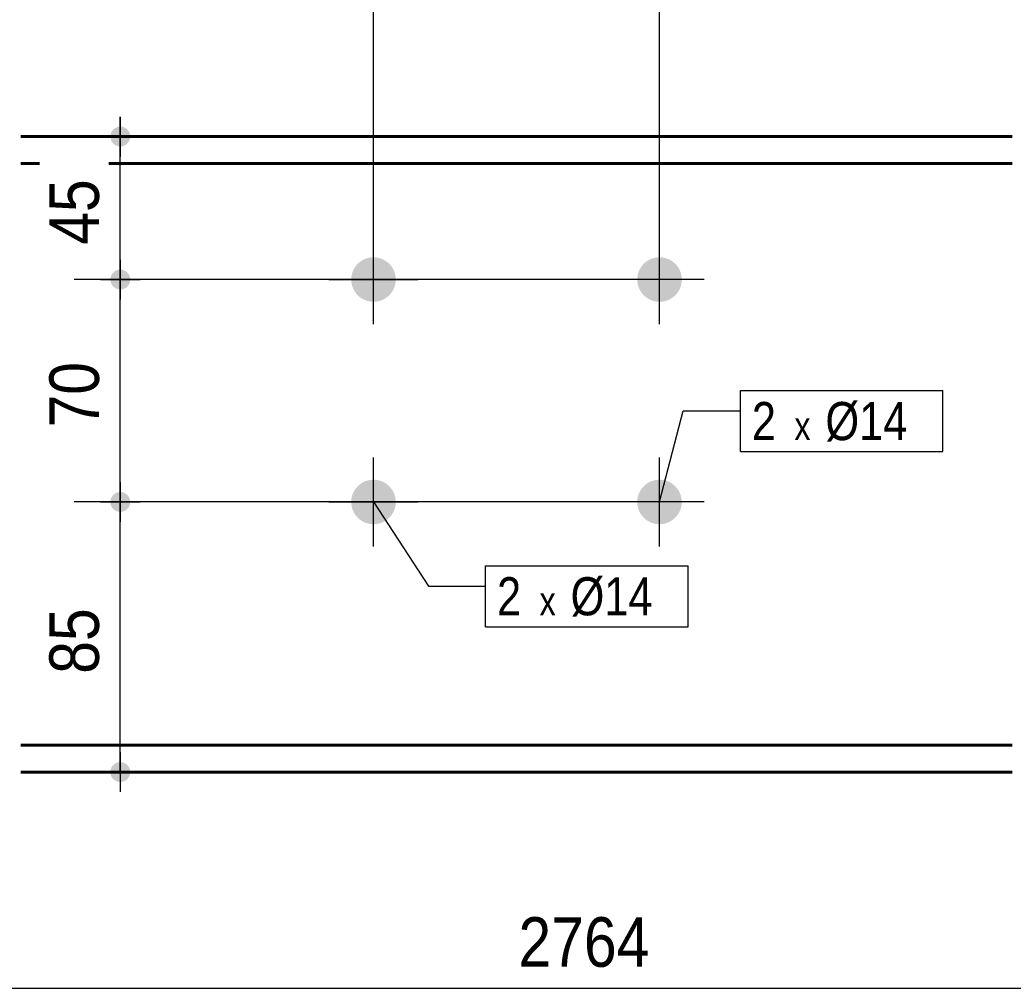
# Model space of a CAD drawing. Header units: millimetres. Extents: x 2 to 287, y 5 to 195.
# Drawn here: x 176.9 to 229, y 97 to 147.8 of the extents above; entities that cross this region are included whole.
import ezdxf

# ---------------------------------------------------------------- set-up
doc = ezdxf.new("R2010")
doc.units = ezdxf.units.MM
for name, color, linetype, lineweight in [('Boulon', 7, 'Continuous', 0), ('Cotation', 7, 'Continuous', 0), ('Désignation boulon', 3, 'Continuous', 0), ('Piece', 2, 'Continuous', 0)]:
    doc.layers.add(name, color=color, linetype=linetype, lineweight=lineweight)
doc.styles.add('ARIAL', font='ARIAL.TTF')
doc.styles.add('COMIC_SANS_MS', font='COMIC.TTF')

# ---------------------------------------------------------------- blocks, each defined once
blk = doc.blocks.new('*A3')
at = {"layer": 'Boulon'}
for points in [[(211.593, 134.116), (211.592, 134.087), (211.59, 134.059), (211.588, 134.03), (211.584, 134.002), (211.581, 133.973), (211.576, 133.945), (211.571, 133.917), (211.565, 133.889), (211.558, 133.861), (211.551, 133.833), (211.543, 133.806), (211.534, 133.779), (211.525, 133.752), (211.515, 133.725), (211.504, 133.698), (211.493, 133.672), (211.481, 133.646), (211.469, 133.62), (211.455, 133.595), (211.442, 133.57), (211.427, 133.545), (211.412, 133.52), (211.397, 133.496), (211.38, 133.473), (211.364, 133.45), (211.346, 133.427), (211.328, 133.404), (211.31, 133.383), (211.291, 133.361), (211.272, 133.34), (211.252, 133.32), (211.231, 133.3), (211.21, 133.28), (211.189, 133.261), (211.167, 133.243), (211.144, 133.225), (211.122, 133.208), (211.098, 133.191), (211.075, 133.175), (211.051, 133.159), (211.026, 133.144), (211.002, 133.129), (210.977, 133.116), (210.951, 133.103), (210.925, 133.09), (210.899, 133.078), (210.873, 133.067), (210.846, 133.056), (210.82, 133.046), (210.793, 133.037), (210.765, 133.028), (210.738, 133.02), (210.71, 133.013), (210.682, 133.006), (210.654, 133), (210.626, 132.995), (210.598, 132.991), (210.569, 132.987), (210.541, 132.984), (210.512, 132.981), (210.484, 132.979), (210.455, 132.978), (210.427, 132.978), (210.398, 132.978), (210.369, 132.979), (210.341, 132.981), (210.312, 132.984), (210.284, 132.987), (210.255, 132.991), (210.227, 132.995), (210.199, 133), (210.171, 133.006), (210.143, 133.013), (210.115, 133.02), (210.088, 133.028), (210.061, 133.037), (210.034, 133.046), (210.007, 133.056), (209.98, 133.067), (209.954, 133.078), (209.928, 133.09), (209.902, 133.103), (209.877, 133.116), (209.852, 133.129), (209.827, 133.144), (209.802, 133.159), (209.778, 133.175), (209.755, 133.191), (209.732, 133.208), (209.709, 133.225), (209.686, 133.243), (209.665, 133.261), (209.643, 133.28), (209.622, 133.3), (209.602, 133.32), (209.582, 133.34), (209.562, 133.361), (209.543, 133.383), (209.525, 133.404), (209.507, 133.427), (209.489, 133.45), (209.473, 133.473), (209.457, 133.496), (209.441, 133.52), (209.426, 133.545), (209.411, 133.57), (209.398, 133.595), (209.384, 133.62), (209.372, 133.646), (209.36, 133.672), (209.349, 133.698), (209.338, 133.725), (209.328, 133.752), (209.319, 133.779), (209.31, 133.806), (209.302, 133.833), (209.295, 133.861), (209.288, 133.889), (209.282, 133.917), (209.277, 133.945), (209.273, 133.973), (209.269, 134.002), (209.266, 134.03), (209.263, 134.059), (209.261, 134.087), (209.26, 134.116), (209.26, 134.145), (209.26, 134.173), (209.261, 134.202), (209.263, 134.23), (209.266, 134.259), (209.269, 134.287), (209.273, 134.316), (209.277, 134.344), (209.282, 134.372), (209.288, 134.4), (209.295, 134.428), (209.302, 134.456), (209.31, 134.483), (209.319, 134.511), (209.328, 134.538), (209.338, 134.564), (209.349, 134.591), (209.36, 134.617), (209.372, 134.643), (209.384, 134.669), (209.398, 134.695), (209.411, 134.72), (209.426, 134.744), (209.441, 134.769), (209.457, 134.793), (209.473, 134.816), (209.489, 134.84), (209.507, 134.862), (209.525, 134.885), (209.543, 134.907), (209.562, 134.928), (209.582, 134.949), (209.602, 134.97), (209.622, 134.99), (209.643, 135.009), (209.665, 135.028), (209.686, 135.046), (209.709, 135.064), (209.732, 135.082), (209.755, 135.098), (209.778, 135.115), (209.802, 135.13), (209.827, 135.145), (209.852, 135.16), (209.877, 135.174), (209.902, 135.187), (209.928, 135.199), (209.954, 135.211), (209.98, 135.222), (210.007, 135.233), (210.034, 135.243), (210.061, 135.252), (210.088, 135.261), (210.115, 135.269), (210.143, 135.276), (210.171, 135.283), (210.199, 135.289), (210.227, 135.294), (210.255, 135.299), (210.284, 135.302), (210.312, 135.306), (210.341, 135.308), (210.369, 135.31), (210.398, 135.311), (210.427, 135.311), (210.455, 135.311), (210.484, 135.31), (210.512, 135.308), (210.541, 135.306), (210.569, 135.302), (210.598, 135.299), (210.626, 135.294), (210.654, 135.289), (210.682, 135.283), (210.71, 135.276), (210.738, 135.269), (210.765, 135.261), (210.793, 135.252), (210.82, 135.243), (210.846, 135.233), (210.873, 135.222), (210.899, 135.211), (210.925, 135.199), (210.951, 135.187), (210.977, 135.174), (211.002, 135.16), (211.026, 135.145), (211.051, 135.13), (211.075, 135.115), (211.098, 135.098), (211.122, 135.082), (211.144, 135.064), (211.167, 135.046), (211.189, 135.028), (211.21, 135.009), (211.231, 134.99), (211.252, 134.97), (211.272, 134.949), (211.291, 134.928), (211.31, 134.907), (211.328, 134.885), (211.346, 134.862), (211.364, 134.84), (211.38, 134.816), (211.397, 134.793), (211.412, 134.769), (211.427, 134.744), (211.442, 134.72), (211.455, 134.695), (211.469, 134.669), (211.481, 134.643), (211.493, 134.617), (211.504, 134.591), (211.515, 134.564), (211.525, 134.538), (211.534, 134.511), (211.543, 134.483), (211.551, 134.456), (211.558, 134.428), (211.565, 134.4), (211.571, 134.372), (211.576, 134.344), (211.581, 134.316), (211.584, 134.287), (211.588, 134.259), (211.59, 134.23), (211.592, 134.202), (211.593, 134.173), (211.593, 134.145)], [(211.593, 122.449), (211.592, 122.421), (211.59, 122.392), (211.588, 122.364), (211.584, 122.335), (211.581, 122.307), (211.576, 122.278), (211.571, 122.25), (211.565, 122.222), (211.558, 122.194), (211.551, 122.167), (211.543, 122.139), (211.534, 122.112), (211.525, 122.085), (211.515, 122.058), (211.504, 122.031), (211.493, 122.005), (211.481, 121.979), (211.469, 121.953), (211.455, 121.928), (211.442, 121.903), (211.427, 121.878), (211.412, 121.854), (211.397, 121.83), (211.38, 121.806), (211.364, 121.783), (211.346, 121.76), (211.328, 121.738), (211.31, 121.716), (211.291, 121.694), (211.272, 121.673), (211.252, 121.653), (211.231, 121.633), (211.21, 121.613), (211.189, 121.595), (211.167, 121.576), (211.144, 121.558), (211.122, 121.541), (211.098, 121.524), (211.075, 121.508), (211.051, 121.492), (211.026, 121.477), (211.002, 121.463), (210.977, 121.449), (210.951, 121.436), (210.925, 121.423), (210.899, 121.411), (210.873, 121.4), (210.846, 121.389), (210.82, 121.379), (210.793, 121.37), (210.765, 121.362), (210.738, 121.354), (210.71, 121.346), (210.682, 121.34), (210.654, 121.334), (210.626, 121.328), (210.598, 121.324), (210.569, 121.32), (210.541, 121.317), (210.512, 121.314), (210.484, 121.313), (210.455, 121.312), (210.427, 121.311), (210.398, 121.312), (210.369, 121.313), (210.341, 121.314), (210.312, 121.317), (210.284, 121.32), (210.255, 121.324), (210.227, 121.328), (210.199, 121.334), (210.171, 121.34), (210.143, 121.346), (210.115, 121.354), (210.088, 121.362), (210.061, 121.37), (210.034, 121.379), (210.007, 121.389), (209.98, 121.4), (209.954, 121.411), (209.928, 121.423), (209.902, 121.436), (209.877, 121.449), (209.852, 121.463), (209.827, 121.477), (209.802, 121.492), (209.778, 121.508), (209.755, 121.524), (209.732, 121.541), (209.709, 121.558), (209.686, 121.576), (209.665, 121.595), (209.643, 121.613), (209.622, 121.633), (209.602, 121.653), (209.582, 121.673), (209.562, 121.694), (209.543, 121.716), (209.525, 121.738), (209.507, 121.76), (209.489, 121.783), (209.473, 121.806), (209.457, 121.83), (209.441, 121.854), (209.426, 121.878), (209.411, 121.903), (209.398, 121.928), (209.384, 121.953), (209.372, 121.979), (209.36, 122.005), (209.349, 122.031), (209.338, 122.058), (209.328, 122.085), (209.319, 122.112), (209.31, 122.139), (209.302, 122.167), (209.295, 122.194), (209.288, 122.222), (209.282, 122.25), (209.277, 122.278), (209.273, 122.307), (209.269, 122.335), (209.266, 122.364), (209.263, 122.392), (209.261, 122.421), (209.26, 122.449), (209.26, 122.478), (209.26, 122.507), (209.261, 122.535), (209.263, 122.564), (209.266, 122.592), (209.269, 122.621), (209.273, 122.649), (209.277, 122.677), (209.282, 122.706), (209.288, 122.734), (209.295, 122.761), (209.302, 122.789), (209.31, 122.817), (209.319, 122.844), (209.328, 122.871), (209.338, 122.898), (209.349, 122.924), (209.36, 122.951), (209.372, 122.977), (209.384, 123.002), (209.398, 123.028), (209.411, 123.053), (209.426, 123.078), (209.441, 123.102), (209.457, 123.126), (209.473, 123.15), (209.489, 123.173), (209.507, 123.196), (209.525, 123.218), (209.543, 123.24), (209.562, 123.261), (209.582, 123.282), (209.602, 123.303), (209.622, 123.323), (209.643, 123.342), (209.665, 123.361), (209.686, 123.38), (209.709, 123.398), (209.732, 123.415), (209.755, 123.432), (209.778, 123.448), (209.802, 123.464), (209.827, 123.479), (209.852, 123.493), (209.877, 123.507), (209.902, 123.52), (209.928, 123.533), (209.954, 123.545), (209.98, 123.556), (210.007, 123.566), (210.034, 123.576), (210.061, 123.586), (210.088, 123.594), (210.115, 123.602), (210.143, 123.61), (210.171, 123.616), (210.199, 123.622), (210.227, 123.627), (210.255, 123.632), (210.284, 123.636), (210.312, 123.639), (210.341, 123.641), (210.369, 123.643), (210.398, 123.644), (210.427, 123.645), (210.455, 123.644), (210.484, 123.643), (210.512, 123.641), (210.541, 123.639), (210.569, 123.636), (210.598, 123.632), (210.626, 123.627), (210.654, 123.622), (210.682, 123.616), (210.71, 123.61), (210.738, 123.602), (210.765, 123.594), (210.793, 123.586), (210.82, 123.576), (210.846, 123.566), (210.873, 123.556), (210.899, 123.545), (210.925, 123.533), (210.951, 123.52), (210.977, 123.507), (211.002, 123.493), (211.026, 123.479), (211.051, 123.464), (211.075, 123.448), (211.098, 123.432), (211.122, 123.415), (211.144, 123.398), (211.167, 123.38), (211.189, 123.361), (211.21, 123.342), (211.231, 123.323), (211.252, 123.303), (211.272, 123.282), (211.291, 123.261), (211.31, 123.24), (211.328, 123.218), (211.346, 123.196), (211.364, 123.173), (211.38, 123.15), (211.397, 123.126), (211.412, 123.102), (211.427, 123.078), (211.442, 123.053), (211.455, 123.028), (211.469, 123.002), (211.481, 122.977), (211.493, 122.951), (211.504, 122.924), (211.515, 122.898), (211.525, 122.871), (211.534, 122.844), (211.543, 122.817), (211.551, 122.789), (211.558, 122.761), (211.565, 122.734), (211.571, 122.706), (211.576, 122.677), (211.581, 122.649), (211.584, 122.621), (211.588, 122.592), (211.59, 122.564), (211.592, 122.535), (211.593, 122.507), (211.593, 122.478)]]:
    blk.add_hatch(color=256, dxfattribs=at).paths.add_polyline_path(points, flags=17)
at = {"layer": 'Boulon', "linetype": 'Continuous', "lineweight": 0}
for p, q in [((210.427, 131.811), (210.427, 136.478)), ((212.76, 134.145), (208.093, 134.145)), ((210.427, 120.145), (210.427, 124.811)), ((212.76, 122.478), (208.093, 122.478))]:
    blk.add_line(p, q, dxfattribs=at)
blk = doc.blocks.new('*A4')
at = {"layer": 'Boulon'}
for points in [[(196.593, 134.116), (196.592, 134.087), (196.59, 134.059), (196.588, 134.03), (196.584, 134.002), (196.581, 133.973), (196.576, 133.945), (196.571, 133.917), (196.565, 133.889), (196.558, 133.861), (196.551, 133.833), (196.543, 133.806), (196.534, 133.779), (196.525, 133.752), (196.515, 133.725), (196.504, 133.698), (196.493, 133.672), (196.481, 133.646), (196.469, 133.62), (196.455, 133.595), (196.442, 133.57), (196.427, 133.545), (196.412, 133.52), (196.397, 133.496), (196.38, 133.473), (196.364, 133.45), (196.346, 133.427), (196.328, 133.404), (196.31, 133.383), (196.291, 133.361), (196.272, 133.34), (196.252, 133.32), (196.231, 133.3), (196.21, 133.28), (196.189, 133.261), (196.167, 133.243), (196.144, 133.225), (196.122, 133.208), (196.098, 133.191), (196.075, 133.175), (196.051, 133.159), (196.026, 133.144), (196.002, 133.129), (195.977, 133.116), (195.951, 133.103), (195.925, 133.09), (195.899, 133.078), (195.873, 133.067), (195.846, 133.056), (195.82, 133.046), (195.793, 133.037), (195.765, 133.028), (195.738, 133.02), (195.71, 133.013), (195.682, 133.006), (195.654, 133), (195.626, 132.995), (195.598, 132.991), (195.569, 132.987), (195.541, 132.984), (195.512, 132.981), (195.484, 132.979), (195.455, 132.978), (195.427, 132.978), (195.398, 132.978), (195.369, 132.979), (195.341, 132.981), (195.312, 132.984), (195.284, 132.987), (195.255, 132.991), (195.227, 132.995), (195.199, 133), (195.171, 133.006), (195.143, 133.013), (195.115, 133.02), (195.088, 133.028), (195.061, 133.037), (195.034, 133.046), (195.007, 133.056), (194.98, 133.067), (194.954, 133.078), (194.928, 133.09), (194.902, 133.103), (194.877, 133.116), (194.852, 133.129), (194.827, 133.144), (194.802, 133.159), (194.778, 133.175), (194.755, 133.191), (194.732, 133.208), (194.709, 133.225), (194.686, 133.243), (194.665, 133.261), (194.643, 133.28), (194.622, 133.3), (194.602, 133.32), (194.582, 133.34), (194.562, 133.361), (194.543, 133.383), (194.525, 133.404), (194.507, 133.427), (194.489, 133.45), (194.473, 133.473), (194.457, 133.496), (194.441, 133.52), (194.426, 133.545), (194.411, 133.57), (194.398, 133.595), (194.384, 133.62), (194.372, 133.646), (194.36, 133.672), (194.349, 133.698), (194.338, 133.725), (194.328, 133.752), (194.319, 133.779), (194.31, 133.806), (194.302, 133.833), (194.295, 133.861), (194.288, 133.889), (194.282, 133.917), (194.277, 133.945), (194.273, 133.973), (194.269, 134.002), (194.266, 134.03), (194.263, 134.059), (194.261, 134.087), (194.26, 134.116), (194.26, 134.145), (194.26, 134.173), (194.261, 134.202), (194.263, 134.23), (194.266, 134.259), (194.269, 134.287), (194.273, 134.316), (194.277, 134.344), (194.282, 134.372), (194.288, 134.4), (194.295, 134.428), (194.302, 134.456), (194.31, 134.483), (194.319, 134.511), (194.328, 134.538), (194.338, 134.564), (194.349, 134.591), (194.36, 134.617), (194.372, 134.643), (194.384, 134.669), (194.398, 134.695), (194.411, 134.72), (194.426, 134.744), (194.441, 134.769), (194.457, 134.793), (194.473, 134.816), (194.489, 134.84), (194.507, 134.862), (194.525, 134.885), (194.543, 134.907), (194.562, 134.928), (194.582, 134.949), (194.602, 134.97), (194.622, 134.99), (194.643, 135.009), (194.665, 135.028), (194.686, 135.046), (194.709, 135.064), (194.732, 135.082), (194.755, 135.098), (194.778, 135.115), (194.802, 135.13), (194.827, 135.145), (194.852, 135.16), (194.877, 135.174), (194.902, 135.187), (194.928, 135.199), (194.954, 135.211), (194.98, 135.222), (195.007, 135.233), (195.034, 135.243), (195.061, 135.252), (195.088, 135.261), (195.115, 135.269), (195.143, 135.276), (195.171, 135.283), (195.199, 135.289), (195.227, 135.294), (195.255, 135.299), (195.284, 135.302), (195.312, 135.306), (195.341, 135.308), (195.369, 135.31), (195.398, 135.311), (195.427, 135.311), (195.455, 135.311), (195.484, 135.31), (195.512, 135.308), (195.541, 135.306), (195.569, 135.302), (195.598, 135.299), (195.626, 135.294), (195.654, 135.289), (195.682, 135.283), (195.71, 135.276), (195.738, 135.269), (195.765, 135.261), (195.793, 135.252), (195.82, 135.243), (195.846, 135.233), (195.873, 135.222), (195.899, 135.211), (195.925, 135.199), (195.951, 135.187), (195.977, 135.174), (196.002, 135.16), (196.026, 135.145), (196.051, 135.13), (196.075, 135.115), (196.098, 135.098), (196.122, 135.082), (196.144, 135.064), (196.167, 135.046), (196.189, 135.028), (196.21, 135.009), (196.231, 134.99), (196.252, 134.97), (196.272, 134.949), (196.291, 134.928), (196.31, 134.907), (196.328, 134.885), (196.346, 134.862), (196.364, 134.84), (196.38, 134.816), (196.397, 134.793), (196.412, 134.769), (196.427, 134.744), (196.442, 134.72), (196.455, 134.695), (196.469, 134.669), (196.481, 134.643), (196.493, 134.617), (196.504, 134.591), (196.515, 134.564), (196.525, 134.538), (196.534, 134.511), (196.543, 134.483), (196.551, 134.456), (196.558, 134.428), (196.565, 134.4), (196.571, 134.372), (196.576, 134.344), (196.581, 134.316), (196.584, 134.287), (196.588, 134.259), (196.59, 134.23), (196.592, 134.202), (196.593, 134.173), (196.593, 134.145)], [(196.593, 122.449), (196.592, 122.421), (196.59, 122.392), (196.588, 122.364), (196.584, 122.335), (196.581, 122.307), (196.576, 122.278), (196.571, 122.25), (196.565, 122.222), (196.558, 122.194), (196.551, 122.167), (196.543, 122.139), (196.534, 122.112), (196.525, 122.085), (196.515, 122.058), (196.504, 122.031), (196.493, 122.005), (196.481, 121.979), (196.469, 121.953), (196.455, 121.928), (196.442, 121.903), (196.427, 121.878), (196.412, 121.854), (196.397, 121.83), (196.38, 121.806), (196.364, 121.783), (196.346, 121.76), (196.328, 121.738), (196.31, 121.716), (196.291, 121.694), (196.272, 121.673), (196.252, 121.653), (196.231, 121.633), (196.21, 121.613), (196.189, 121.595), (196.167, 121.576), (196.144, 121.558), (196.122, 121.541), (196.098, 121.524), (196.075, 121.508), (196.051, 121.492), (196.026, 121.477), (196.002, 121.463), (195.977, 121.449), (195.951, 121.436), (195.925, 121.423), (195.899, 121.411), (195.873, 121.4), (195.846, 121.389), (195.82, 121.379), (195.793, 121.37), (195.765, 121.362), (195.738, 121.354), (195.71, 121.346), (195.682, 121.34), (195.654, 121.334), (195.626, 121.328), (195.598, 121.324), (195.569, 121.32), (195.541, 121.317), (195.512, 121.314), (195.484, 121.313), (195.455, 121.312), (195.427, 121.311), (195.398, 121.312), (195.369, 121.313), (195.341, 121.314), (195.312, 121.317), (195.284, 121.32), (195.255, 121.324), (195.227, 121.328), (195.199, 121.334), (195.171, 121.34), (195.143, 121.346), (195.115, 121.354), (195.088, 121.362), (195.061, 121.37), (195.034, 121.379), (195.007, 121.389), (194.98, 121.4), (194.954, 121.411), (194.928, 121.423), (194.902, 121.436), (194.877, 121.449), (194.852, 121.463), (194.827, 121.477), (194.802, 121.492), (194.778, 121.508), (194.755, 121.524), (194.732, 121.541), (194.709, 121.558), (194.686, 121.576), (194.665, 121.595), (194.643, 121.613), (194.622, 121.633), (194.602, 121.653), (194.582, 121.673), (194.562, 121.694), (194.543, 121.716), (194.525, 121.738), (194.507, 121.76), (194.489, 121.783), (194.473, 121.806), (194.457, 121.83), (194.441, 121.854), (194.426, 121.878), (194.411, 121.903), (194.398, 121.928), (194.384, 121.953), (194.372, 121.979), (194.36, 122.005), (194.349, 122.031), (194.338, 122.058), (194.328, 122.085), (194.319, 122.112), (194.31, 122.139), (194.302, 122.167), (194.295, 122.194), (194.288, 122.222), (194.282, 122.25), (194.277, 122.278), (194.273, 122.307), (194.269, 122.335), (194.266, 122.364), (194.263, 122.392), (194.261, 122.421), (194.26, 122.449), (194.26, 122.478), (194.26, 122.507), (194.261, 122.535), (194.263, 122.564), (194.266, 122.592), (194.269, 122.621), (194.273, 122.649), (194.277, 122.677), (194.282, 122.706), (194.288, 122.734), (194.295, 122.761), (194.302, 122.789), (194.31, 122.817), (194.319, 122.844), (194.328, 122.871), (194.338, 122.898), (194.349, 122.924), (194.36, 122.951), (194.372, 122.977), (194.384, 123.002), (194.398, 123.028), (194.411, 123.053), (194.426, 123.078), (194.441, 123.102), (194.457, 123.126), (194.473, 123.15), (194.489, 123.173), (194.507, 123.196), (194.525, 123.218), (194.543, 123.24), (194.562, 123.261), (194.582, 123.282), (194.602, 123.303), (194.622, 123.323), (194.643, 123.342), (194.665, 123.361), (194.686, 123.38), (194.709, 123.398), (194.732, 123.415), (194.755, 123.432), (194.778, 123.448), (194.802, 123.464), (194.827, 123.479), (194.852, 123.493), (194.877, 123.507), (194.902, 123.52), (194.928, 123.533), (194.954, 123.545), (194.98, 123.556), (195.007, 123.566), (195.034, 123.576), (195.061, 123.586), (195.088, 123.594), (195.115, 123.602), (195.143, 123.61), (195.171, 123.616), (195.199, 123.622), (195.227, 123.627), (195.255, 123.632), (195.284, 123.636), (195.312, 123.639), (195.341, 123.641), (195.369, 123.643), (195.398, 123.644), (195.427, 123.645), (195.455, 123.644), (195.484, 123.643), (195.512, 123.641), (195.541, 123.639), (195.569, 123.636), (195.598, 123.632), (195.626, 123.627), (195.654, 123.622), (195.682, 123.616), (195.71, 123.61), (195.738, 123.602), (195.765, 123.594), (195.793, 123.586), (195.82, 123.576), (195.846, 123.566), (195.873, 123.556), (195.899, 123.545), (195.925, 123.533), (195.951, 123.52), (195.977, 123.507), (196.002, 123.493), (196.026, 123.479), (196.051, 123.464), (196.075, 123.448), (196.098, 123.432), (196.122, 123.415), (196.144, 123.398), (196.167, 123.38), (196.189, 123.361), (196.21, 123.342), (196.231, 123.323), (196.252, 123.303), (196.272, 123.282), (196.291, 123.261), (196.31, 123.24), (196.328, 123.218), (196.346, 123.196), (196.364, 123.173), (196.38, 123.15), (196.397, 123.126), (196.412, 123.102), (196.427, 123.078), (196.442, 123.053), (196.455, 123.028), (196.469, 123.002), (196.481, 122.977), (196.493, 122.951), (196.504, 122.924), (196.515, 122.898), (196.525, 122.871), (196.534, 122.844), (196.543, 122.817), (196.551, 122.789), (196.558, 122.761), (196.565, 122.734), (196.571, 122.706), (196.576, 122.677), (196.581, 122.649), (196.584, 122.621), (196.588, 122.592), (196.59, 122.564), (196.592, 122.535), (196.593, 122.507), (196.593, 122.478)]]:
    blk.add_hatch(color=256, dxfattribs=at).paths.add_polyline_path(points, flags=17)
at = {"layer": 'Boulon', "linetype": 'Continuous', "lineweight": 0}
for p, q in [((195.427, 131.811), (195.427, 136.478)), ((193.093, 134.145), (197.76, 134.145)), ((195.427, 120.145), (195.427, 124.811)), ((193.093, 122.478), (197.76, 122.478))]:
    blk.add_line(p, q, dxfattribs=at)
blk = doc.blocks.new('*A8')
at = {"layer": 'Piece', "color": 2, "linetype": 'Continuous', "lineweight": 40}
for p, q in [((228.921518, 141.645223), (176.931633, 141.645223)), ((177.909023, 140.228557), (176.931633, 140.228557)), ((228.921518, 140.228557), (181.549023, 140.228557)), ((228.921518, 109.728557), (176.931633, 109.728557)), ((228.921518, 108.31189), (176.931633, 108.31189))]:
    blk.add_line(p, q, dxfattribs=at)
blk = doc.blocks.new('*A18')
at = {"layer": 'Cotation', "linetype": 'Continuous', "lineweight": 0}
blk.add_line((158.582, 96.979), (255.188, 96.979), dxfattribs=at)
at = {"layer": 'Cotation', "style": 'ARIAL', "width": 0.85}
blk.add_text('2764', height=2.6, dxfattribs=at).set_placement((203.028, 98.099))
blk = doc.blocks.new('*A21')
at = {"layer": 'Cotation', "linetype": 'Continuous', "lineweight": 0}
blk.add_line((195.427, 135.145), (195.427, 173.241), dxfattribs=at)
blk = doc.blocks.new('*A22')
at = {"layer": 'Cotation'}
for points in [[(195.401, 163.868), (195.376, 163.87), (195.35, 163.873), (195.325, 163.877), (195.3, 163.883), (195.276, 163.89), (195.251, 163.898), (195.228, 163.907), (195.204, 163.917), (195.181, 163.929), (195.159, 163.941), (195.138, 163.955), (195.117, 163.97), (195.097, 163.985), (195.077, 164.002), (195.059, 164.02), (195.041, 164.038), (195.025, 164.057), (195.009, 164.078), (194.994, 164.098), (194.981, 164.12), (194.968, 164.142), (194.957, 164.165), (194.946, 164.188), (194.937, 164.212), (194.929, 164.236), (194.922, 164.261), (194.917, 164.286), (194.912, 164.311), (194.909, 164.336), (194.907, 164.362), (194.907, 164.387), (194.907, 164.413), (194.909, 164.438), (194.912, 164.464), (194.917, 164.489), (194.922, 164.514), (194.929, 164.538), (194.937, 164.563), (194.946, 164.586), (194.957, 164.61), (194.968, 164.632), (194.981, 164.655), (194.994, 164.676), (195.009, 164.697), (195.025, 164.717), (195.041, 164.737), (195.059, 164.755), (195.077, 164.773), (195.097, 164.789), (195.117, 164.805), (195.138, 164.82), (195.159, 164.833), (195.181, 164.846), (195.204, 164.857), (195.228, 164.868), (195.251, 164.877), (195.276, 164.885), (195.3, 164.892), (195.325, 164.897), (195.35, 164.902), (195.376, 164.905), (195.401, 164.907), (195.427, 164.907), (195.452, 164.907), (195.478, 164.905), (195.503, 164.902), (195.528, 164.897), (195.553, 164.892), (195.578, 164.885), (195.602, 164.877), (195.626, 164.868), (195.649, 164.857), (195.672, 164.846), (195.694, 164.833), (195.715, 164.82), (195.736, 164.805), (195.756, 164.789), (195.776, 164.773), (195.794, 164.755), (195.812, 164.737), (195.829, 164.717), (195.844, 164.697), (195.859, 164.676), (195.873, 164.655), (195.885, 164.632), (195.897, 164.61), (195.907, 164.586), (195.916, 164.563), (195.924, 164.538), (195.931, 164.514), (195.937, 164.489), (195.941, 164.464), (195.944, 164.438), (195.946, 164.413), (195.947, 164.387), (195.946, 164.362), (195.944, 164.336), (195.941, 164.311), (195.937, 164.286), (195.931, 164.261), (195.924, 164.236), (195.916, 164.212), (195.907, 164.188), (195.897, 164.165), (195.885, 164.142), (195.873, 164.12), (195.859, 164.098), (195.844, 164.078), (195.829, 164.057), (195.812, 164.038), (195.794, 164.02), (195.776, 164.002), (195.756, 163.985), (195.736, 163.97), (195.715, 163.955), (195.694, 163.941), (195.672, 163.929), (195.649, 163.917), (195.626, 163.907), (195.602, 163.898), (195.578, 163.89), (195.553, 163.883), (195.528, 163.877), (195.503, 163.873), (195.478, 163.87), (195.452, 163.868), (195.427, 163.867)], [(210.401, 163.868), (210.376, 163.87), (210.35, 163.873), (210.325, 163.877), (210.3, 163.883), (210.276, 163.89), (210.251, 163.898), (210.228, 163.907), (210.204, 163.917), (210.181, 163.929), (210.159, 163.941), (210.138, 163.955), (210.117, 163.97), (210.097, 163.985), (210.077, 164.002), (210.059, 164.02), (210.041, 164.038), (210.025, 164.057), (210.009, 164.078), (209.994, 164.098), (209.981, 164.12), (209.968, 164.142), (209.957, 164.165), (209.946, 164.188), (209.937, 164.212), (209.929, 164.236), (209.922, 164.261), (209.917, 164.286), (209.912, 164.311), (209.909, 164.336), (209.907, 164.362), (209.907, 164.387), (209.907, 164.413), (209.909, 164.438), (209.912, 164.464), (209.917, 164.489), (209.922, 164.514), (209.929, 164.538), (209.937, 164.563), (209.946, 164.586), (209.957, 164.61), (209.968, 164.632), (209.981, 164.655), (209.994, 164.676), (210.009, 164.697), (210.025, 164.717), (210.041, 164.737), (210.059, 164.755), (210.077, 164.773), (210.097, 164.789), (210.117, 164.805), (210.138, 164.82), (210.159, 164.833), (210.181, 164.846), (210.204, 164.857), (210.228, 164.868), (210.251, 164.877), (210.276, 164.885), (210.3, 164.892), (210.325, 164.897), (210.35, 164.902), (210.376, 164.905), (210.401, 164.907), (210.427, 164.907), (210.452, 164.907), (210.478, 164.905), (210.503, 164.902), (210.528, 164.897), (210.553, 164.892), (210.578, 164.885), (210.602, 164.877), (210.626, 164.868), (210.649, 164.857), (210.672, 164.846), (210.694, 164.833), (210.715, 164.82), (210.736, 164.805), (210.756, 164.789), (210.776, 164.773), (210.794, 164.755), (210.812, 164.737), (210.829, 164.717), (210.844, 164.697), (210.859, 164.676), (210.873, 164.655), (210.885, 164.632), (210.897, 164.61), (210.907, 164.586), (210.916, 164.563), (210.924, 164.538), (210.931, 164.514), (210.937, 164.489), (210.941, 164.464), (210.944, 164.438), (210.946, 164.413), (210.947, 164.387), (210.946, 164.362), (210.944, 164.336), (210.941, 164.311), (210.937, 164.286), (210.931, 164.261), (210.924, 164.236), (210.916, 164.212), (210.907, 164.188), (210.897, 164.165), (210.885, 164.142), (210.873, 164.12), (210.859, 164.098), (210.844, 164.078), (210.829, 164.057), (210.812, 164.038), (210.794, 164.02), (210.776, 164.002), (210.756, 163.985), (210.736, 163.97), (210.715, 163.955), (210.694, 163.941), (210.672, 163.929), (210.649, 163.917), (210.626, 163.907), (210.602, 163.898), (210.578, 163.89), (210.553, 163.883), (210.528, 163.877), (210.503, 163.873), (210.478, 163.87), (210.452, 163.868), (210.427, 163.867)]]:
    blk.add_hatch(color=256, dxfattribs=at).paths.add_polyline_path(points, flags=17)
at = {"layer": 'Cotation', "linetype": 'Continuous', "lineweight": 0}
for p, q in [((195.427, 135.145), (195.427, 173.241)), ((210.427, 135.145), (210.427, 173.241)), ((195.427, 165.427), (195.427, 163.347)), ((210.427, 165.427), (210.427, 163.347)), ((196.467, 164.387), (194.387, 164.387)), ((195.427, 164.387), (194.387, 164.387)), ((195.427, 164.387), (210.427, 164.387)), ((211.467, 164.387), (209.387, 164.387)), ((210.427, 164.387), (211.467, 164.387))]:
    blk.add_line(p, q, dxfattribs=at)
at = {"layer": 'Cotation'}
for p in [(195.427, 164.387), (210.427, 164.387)]:
    blk.add_point(p, dxfattribs=at)
at = {"layer": 'Cotation', "style": 'ARIAL', "width": 0.85}
blk.add_text('3123', height=2.6, rotation=90.0002, dxfattribs=at).set_placement((209.387, 165.527))
blk.add_text('90', height=2.6, dxfattribs=at).set_placement((200.998, 165.507))
blk = doc.blocks.new('*A23')
at = {"layer": 'Cotation'}
for points in [[(210.401, 163.868), (210.376, 163.87), (210.35, 163.873), (210.325, 163.877), (210.3, 163.883), (210.276, 163.89), (210.251, 163.898), (210.228, 163.907), (210.204, 163.917), (210.181, 163.929), (210.159, 163.941), (210.138, 163.955), (210.117, 163.97), (210.097, 163.985), (210.077, 164.002), (210.059, 164.02), (210.041, 164.038), (210.025, 164.057), (210.009, 164.078), (209.994, 164.098), (209.981, 164.12), (209.968, 164.142), (209.957, 164.165), (209.946, 164.188), (209.937, 164.212), (209.929, 164.236), (209.922, 164.261), (209.917, 164.286), (209.912, 164.311), (209.909, 164.336), (209.907, 164.362), (209.907, 164.387), (209.907, 164.413), (209.909, 164.438), (209.912, 164.464), (209.917, 164.489), (209.922, 164.514), (209.929, 164.538), (209.937, 164.563), (209.946, 164.586), (209.957, 164.61), (209.968, 164.632), (209.981, 164.655), (209.994, 164.676), (210.009, 164.697), (210.025, 164.717), (210.041, 164.737), (210.059, 164.755), (210.077, 164.773), (210.097, 164.789), (210.117, 164.805), (210.138, 164.82), (210.159, 164.833), (210.181, 164.846), (210.204, 164.857), (210.228, 164.868), (210.251, 164.877), (210.276, 164.885), (210.3, 164.892), (210.325, 164.897), (210.35, 164.902), (210.376, 164.905), (210.401, 164.907), (210.427, 164.907), (210.452, 164.907), (210.478, 164.905), (210.503, 164.902), (210.528, 164.897), (210.553, 164.892), (210.578, 164.885), (210.602, 164.877), (210.626, 164.868), (210.649, 164.857), (210.672, 164.846), (210.694, 164.833), (210.715, 164.82), (210.736, 164.805), (210.756, 164.789), (210.776, 164.773), (210.794, 164.755), (210.812, 164.737), (210.829, 164.717), (210.844, 164.697), (210.859, 164.676), (210.873, 164.655), (210.885, 164.632), (210.897, 164.61), (210.907, 164.586), (210.916, 164.563), (210.924, 164.538), (210.931, 164.514), (210.937, 164.489), (210.941, 164.464), (210.944, 164.438), (210.946, 164.413), (210.947, 164.387), (210.946, 164.362), (210.944, 164.336), (210.941, 164.311), (210.937, 164.286), (210.931, 164.261), (210.924, 164.236), (210.916, 164.212), (210.907, 164.188), (210.897, 164.165), (210.885, 164.142), (210.873, 164.12), (210.859, 164.098), (210.844, 164.078), (210.829, 164.057), (210.812, 164.038), (210.794, 164.02), (210.776, 164.002), (210.756, 163.985), (210.736, 163.97), (210.715, 163.955), (210.694, 163.941), (210.672, 163.929), (210.649, 163.917), (210.626, 163.907), (210.602, 163.898), (210.578, 163.89), (210.553, 163.883), (210.528, 163.877), (210.503, 163.873), (210.478, 163.87), (210.452, 163.868), (210.427, 163.867)], [(246.829, 163.868), (246.804, 163.87), (246.779, 163.873), (246.753, 163.877), (246.729, 163.883), (246.704, 163.89), (246.68, 163.898), (246.656, 163.907), (246.633, 163.917), (246.61, 163.929), (246.588, 163.941), (246.566, 163.955), (246.545, 163.97), (246.525, 163.985), (246.506, 164.002), (246.487, 164.02), (246.47, 164.038), (246.453, 164.057), (246.437, 164.078), (246.422, 164.098), (246.409, 164.12), (246.396, 164.142), (246.385, 164.165), (246.374, 164.188), (246.365, 164.212), (246.357, 164.236), (246.35, 164.261), (246.345, 164.286), (246.34, 164.311), (246.337, 164.336), (246.335, 164.362), (246.335, 164.387), (246.335, 164.413), (246.337, 164.438), (246.34, 164.464), (246.345, 164.489), (246.35, 164.514), (246.357, 164.538), (246.365, 164.563), (246.374, 164.586), (246.385, 164.61), (246.396, 164.632), (246.409, 164.655), (246.422, 164.676), (246.437, 164.697), (246.453, 164.717), (246.47, 164.737), (246.487, 164.755), (246.506, 164.773), (246.525, 164.789), (246.545, 164.805), (246.566, 164.82), (246.588, 164.833), (246.61, 164.846), (246.633, 164.857), (246.656, 164.868), (246.68, 164.877), (246.704, 164.885), (246.729, 164.892), (246.753, 164.897), (246.779, 164.902), (246.804, 164.905), (246.829, 164.907), (246.855, 164.907), (246.88, 164.907), (246.906, 164.905), (246.931, 164.902), (246.956, 164.897), (246.981, 164.892), (247.006, 164.885), (247.03, 164.877), (247.054, 164.868), (247.077, 164.857), (247.1, 164.846), (247.122, 164.833), (247.144, 164.82), (247.165, 164.805), (247.185, 164.789), (247.204, 164.773), (247.223, 164.755), (247.24, 164.737), (247.257, 164.717), (247.273, 164.697), (247.287, 164.676), (247.301, 164.655), (247.313, 164.632), (247.325, 164.61), (247.335, 164.586), (247.344, 164.563), (247.352, 164.538), (247.359, 164.514), (247.365, 164.489), (247.369, 164.464), (247.372, 164.438), (247.374, 164.413), (247.375, 164.387), (247.374, 164.362), (247.372, 164.336), (247.369, 164.311), (247.365, 164.286), (247.359, 164.261), (247.352, 164.236), (247.344, 164.212), (247.335, 164.188), (247.325, 164.165), (247.313, 164.142), (247.301, 164.12), (247.287, 164.098), (247.273, 164.078), (247.257, 164.057), (247.24, 164.038), (247.223, 164.02), (247.204, 164.002), (247.185, 163.985), (247.165, 163.97), (247.144, 163.955), (247.122, 163.941), (247.1, 163.929), (247.077, 163.917), (247.054, 163.907), (247.03, 163.898), (247.006, 163.89), (246.981, 163.883), (246.956, 163.877), (246.931, 163.873), (246.906, 163.87), (246.88, 163.868), (246.855, 163.867)]]:
    blk.add_hatch(color=256, dxfattribs=at).paths.add_polyline_path(points, flags=17)
at = {"layer": 'Cotation', "linetype": 'Continuous', "lineweight": 0}
for p, q in [((210.427, 135.145), (210.427, 173.241)), ((246.855, 133.48), (246.855, 173.241)), ((210.427, 165.427), (210.427, 163.347)), ((246.855, 165.427), (246.855, 163.347)), ((211.467, 164.387), (209.387, 164.387)), ((210.427, 164.387), (209.387, 164.387)), ((210.427, 164.387), (246.855, 164.387)), ((247.895, 164.387), (245.815, 164.387)), ((246.855, 164.387), (247.895, 164.387))]:
    blk.add_line(p, q, dxfattribs=at)
at = {"layer": 'Cotation'}
for p in [(210.427, 164.387), (246.855, 164.387)]:
    blk.add_point(p, dxfattribs=at)
at = {"layer": 'Cotation', "style": 'ARIAL', "width": 0.85}
blk.add_text('5197', height=2.6, rotation=90.0002, dxfattribs=at).set_placement((245.815, 165.527))
blk.add_text('2074', height=2.6, dxfattribs=at).set_placement((224.784, 165.507))
blk = doc.blocks.new('*A37')
at = {"layer": 'Cotation'}
for points in [[(182.124, 121.959), (182.098, 121.96), (182.073, 121.964), (182.048, 121.968), (182.023, 121.974), (181.998, 121.98), (181.974, 121.988), (181.95, 121.998), (181.927, 122.008), (181.904, 122.019), (181.882, 122.032), (181.86, 122.046), (181.839, 122.06), (181.819, 122.076), (181.8, 122.093), (181.781, 122.11), (181.764, 122.129), (181.747, 122.148), (181.731, 122.168), (181.717, 122.189), (181.703, 122.211), (181.69, 122.233), (181.679, 122.256), (181.669, 122.279), (181.659, 122.303), (181.651, 122.327), (181.645, 122.352), (181.639, 122.376), (181.635, 122.402), (181.632, 122.427), (181.63, 122.452), (181.629, 122.478), (181.63, 122.503), (181.632, 122.529), (181.635, 122.554), (181.639, 122.579), (181.645, 122.604), (181.651, 122.629), (181.659, 122.653), (181.669, 122.677), (181.679, 122.7), (181.69, 122.723), (181.703, 122.745), (181.717, 122.767), (181.731, 122.788), (181.747, 122.808), (181.764, 122.827), (181.781, 122.846), (181.8, 122.863), (181.819, 122.88), (181.839, 122.896), (181.86, 122.91), (181.882, 122.924), (181.904, 122.937), (181.927, 122.948), (181.95, 122.958), (181.974, 122.968), (181.998, 122.976), (182.023, 122.982), (182.048, 122.988), (182.073, 122.992), (182.098, 122.995), (182.124, 122.997), (182.149, 122.998), (182.175, 122.997), (182.2, 122.995), (182.225, 122.992), (182.25, 122.988), (182.275, 122.982), (182.3, 122.976), (182.324, 122.968), (182.348, 122.958), (182.371, 122.948), (182.394, 122.937), (182.416, 122.924), (182.438, 122.91), (182.459, 122.896), (182.479, 122.88), (182.498, 122.863), (182.517, 122.846), (182.534, 122.827), (182.551, 122.808), (182.567, 122.788), (182.581, 122.767), (182.595, 122.745), (182.608, 122.723), (182.619, 122.7), (182.629, 122.677), (182.639, 122.653), (182.647, 122.629), (182.653, 122.604), (182.659, 122.579), (182.663, 122.554), (182.667, 122.529), (182.668, 122.503), (182.669, 122.478), (182.668, 122.452), (182.667, 122.427), (182.663, 122.402), (182.659, 122.376), (182.653, 122.352), (182.647, 122.327), (182.639, 122.303), (182.629, 122.279), (182.619, 122.256), (182.608, 122.233), (182.595, 122.211), (182.581, 122.189), (182.567, 122.168), (182.551, 122.148), (182.534, 122.129), (182.517, 122.11), (182.498, 122.093), (182.479, 122.076), (182.459, 122.06), (182.438, 122.046), (182.416, 122.032), (182.394, 122.019), (182.371, 122.008), (182.348, 121.998), (182.324, 121.988), (182.3, 121.98), (182.275, 121.974), (182.25, 121.968), (182.225, 121.964), (182.2, 121.96), (182.175, 121.959), (182.149, 121.958)], [(182.124, 107.793), (182.098, 107.794), (182.073, 107.798), (182.048, 107.802), (182.023, 107.807), (181.998, 107.814), (181.974, 107.822), (181.95, 107.831), (181.927, 107.842), (181.904, 107.853), (181.882, 107.866), (181.86, 107.88), (181.839, 107.894), (181.819, 107.91), (181.8, 107.927), (181.781, 107.944), (181.764, 107.963), (181.747, 107.982), (181.731, 108.002), (181.717, 108.023), (181.703, 108.045), (181.69, 108.067), (181.679, 108.09), (181.669, 108.113), (181.659, 108.137), (181.651, 108.161), (181.645, 108.186), (181.639, 108.21), (181.635, 108.236), (181.632, 108.261), (181.63, 108.286), (181.629, 108.312), (181.63, 108.337), (181.632, 108.363), (181.635, 108.388), (181.639, 108.413), (181.645, 108.438), (181.651, 108.463), (181.659, 108.487), (181.669, 108.511), (181.679, 108.534), (181.69, 108.557), (181.703, 108.579), (181.717, 108.601), (181.731, 108.622), (181.747, 108.642), (181.764, 108.661), (181.781, 108.68), (181.8, 108.697), (181.819, 108.714), (181.839, 108.73), (181.86, 108.744), (181.882, 108.758), (181.904, 108.77), (181.927, 108.782), (181.95, 108.792), (181.974, 108.801), (181.998, 108.809), (182.023, 108.816), (182.048, 108.822), (182.073, 108.826), (182.098, 108.829), (182.124, 108.831), (182.149, 108.832), (182.175, 108.831), (182.2, 108.829), (182.225, 108.826), (182.25, 108.822), (182.275, 108.816), (182.3, 108.809), (182.324, 108.801), (182.348, 108.792), (182.371, 108.782), (182.394, 108.77), (182.416, 108.758), (182.438, 108.744), (182.459, 108.73), (182.479, 108.714), (182.498, 108.697), (182.517, 108.68), (182.534, 108.661), (182.551, 108.642), (182.567, 108.622), (182.581, 108.601), (182.595, 108.579), (182.608, 108.557), (182.619, 108.534), (182.629, 108.511), (182.639, 108.487), (182.647, 108.463), (182.653, 108.438), (182.659, 108.413), (182.663, 108.388), (182.667, 108.363), (182.668, 108.337), (182.669, 108.312), (182.668, 108.286), (182.667, 108.261), (182.663, 108.236), (182.659, 108.21), (182.653, 108.186), (182.647, 108.161), (182.639, 108.137), (182.629, 108.113), (182.619, 108.09), (182.608, 108.067), (182.595, 108.045), (182.581, 108.023), (182.567, 108.002), (182.551, 107.982), (182.534, 107.963), (182.517, 107.944), (182.498, 107.927), (182.479, 107.91), (182.459, 107.894), (182.438, 107.88), (182.416, 107.866), (182.394, 107.853), (182.371, 107.842), (182.348, 107.831), (182.324, 107.822), (182.3, 107.814), (182.275, 107.807), (182.25, 107.802), (182.225, 107.798), (182.2, 107.794), (182.175, 107.793), (182.149, 107.792)]]:
    blk.add_hatch(color=256, dxfattribs=at).paths.add_polyline_path(points, flags=17)
at = {"layer": 'Cotation', "linetype": 'Continuous', "lineweight": 0}
for p, q in [((182.149, 123.518), (182.149, 121.438)), ((182.149, 122.478), (182.149, 123.518)), ((209.427, 122.478), (179.729, 122.478)), ((181.109, 122.478), (183.189, 122.478)), ((182.149, 108.312), (182.149, 122.478)), ((182.149, 109.352), (182.149, 107.272)), ((194.427, 108.312), (179.729, 108.312)), ((181.109, 108.312), (183.189, 108.312)), ((182.149, 108.312), (182.149, 107.272))]:
    blk.add_line(p, q, dxfattribs=at)
at = {"layer": 'Cotation'}
for p in [(182.149, 122.478), (182.149, 108.312)]:
    blk.add_point(p, dxfattribs=at)
at = {"layer": 'Cotation', "style": 'ARIAL', "width": 0.85}
blk.add_text('85', height=2.6, rotation=90.0002, dxfattribs=at).set_placement((181.029, 113.466))
blk = doc.blocks.new('*A38')
at = {"layer": 'Cotation'}
for points in [[(182.124, 133.625), (182.098, 133.627), (182.073, 133.63), (182.048, 133.635), (182.023, 133.64), (181.998, 133.647), (181.974, 133.655), (181.95, 133.664), (181.927, 133.675), (181.904, 133.686), (181.882, 133.699), (181.86, 133.712), (181.839, 133.727), (181.819, 133.743), (181.8, 133.759), (181.781, 133.777), (181.764, 133.795), (181.747, 133.815), (181.731, 133.835), (181.717, 133.856), (181.703, 133.877), (181.69, 133.899), (181.679, 133.922), (181.669, 133.946), (181.659, 133.969), (181.651, 133.994), (181.645, 134.018), (181.639, 134.043), (181.635, 134.068), (181.632, 134.094), (181.63, 134.119), (181.629, 134.145), (181.63, 134.17), (181.632, 134.196), (181.635, 134.221), (181.639, 134.246), (181.645, 134.271), (181.651, 134.296), (181.659, 134.32), (181.669, 134.344), (181.679, 134.367), (181.69, 134.39), (181.703, 134.412), (181.717, 134.433), (181.731, 134.454), (181.747, 134.474), (181.764, 134.494), (181.781, 134.512), (181.8, 134.53), (181.819, 134.547), (181.839, 134.562), (181.86, 134.577), (181.882, 134.591), (181.904, 134.603), (181.927, 134.615), (181.95, 134.625), (181.974, 134.634), (181.998, 134.642), (182.023, 134.649), (182.048, 134.655), (182.073, 134.659), (182.098, 134.662), (182.124, 134.664), (182.149, 134.665), (182.175, 134.664), (182.2, 134.662), (182.225, 134.659), (182.25, 134.655), (182.275, 134.649), (182.3, 134.642), (182.324, 134.634), (182.348, 134.625), (182.371, 134.615), (182.394, 134.603), (182.416, 134.591), (182.438, 134.577), (182.459, 134.562), (182.479, 134.547), (182.498, 134.53), (182.517, 134.512), (182.534, 134.494), (182.551, 134.474), (182.567, 134.454), (182.581, 134.433), (182.595, 134.412), (182.608, 134.39), (182.619, 134.367), (182.629, 134.344), (182.639, 134.32), (182.647, 134.296), (182.653, 134.271), (182.659, 134.246), (182.663, 134.221), (182.667, 134.196), (182.668, 134.17), (182.669, 134.145), (182.668, 134.119), (182.667, 134.094), (182.663, 134.068), (182.659, 134.043), (182.653, 134.018), (182.647, 133.994), (182.639, 133.969), (182.629, 133.946), (182.619, 133.922), (182.608, 133.899), (182.595, 133.877), (182.581, 133.856), (182.567, 133.835), (182.551, 133.815), (182.534, 133.795), (182.517, 133.777), (182.498, 133.759), (182.479, 133.743), (182.459, 133.727), (182.438, 133.712), (182.416, 133.699), (182.394, 133.686), (182.371, 133.675), (182.348, 133.664), (182.324, 133.655), (182.3, 133.647), (182.275, 133.64), (182.25, 133.635), (182.225, 133.63), (182.2, 133.627), (182.175, 133.625), (182.149, 133.625)], [(182.124, 121.959), (182.098, 121.96), (182.073, 121.964), (182.048, 121.968), (182.023, 121.974), (181.998, 121.98), (181.974, 121.988), (181.95, 121.998), (181.927, 122.008), (181.904, 122.019), (181.882, 122.032), (181.86, 122.046), (181.839, 122.06), (181.819, 122.076), (181.8, 122.093), (181.781, 122.11), (181.764, 122.129), (181.747, 122.148), (181.731, 122.168), (181.717, 122.189), (181.703, 122.211), (181.69, 122.233), (181.679, 122.256), (181.669, 122.279), (181.659, 122.303), (181.651, 122.327), (181.645, 122.352), (181.639, 122.376), (181.635, 122.402), (181.632, 122.427), (181.63, 122.452), (181.629, 122.478), (181.63, 122.503), (181.632, 122.529), (181.635, 122.554), (181.639, 122.579), (181.645, 122.604), (181.651, 122.629), (181.659, 122.653), (181.669, 122.677), (181.679, 122.7), (181.69, 122.723), (181.703, 122.745), (181.717, 122.767), (181.731, 122.788), (181.747, 122.808), (181.764, 122.827), (181.781, 122.846), (181.8, 122.863), (181.819, 122.88), (181.839, 122.896), (181.86, 122.91), (181.882, 122.924), (181.904, 122.937), (181.927, 122.948), (181.95, 122.958), (181.974, 122.968), (181.998, 122.976), (182.023, 122.982), (182.048, 122.988), (182.073, 122.992), (182.098, 122.995), (182.124, 122.997), (182.149, 122.998), (182.175, 122.997), (182.2, 122.995), (182.225, 122.992), (182.25, 122.988), (182.275, 122.982), (182.3, 122.976), (182.324, 122.968), (182.348, 122.958), (182.371, 122.948), (182.394, 122.937), (182.416, 122.924), (182.438, 122.91), (182.459, 122.896), (182.479, 122.88), (182.498, 122.863), (182.517, 122.846), (182.534, 122.827), (182.551, 122.808), (182.567, 122.788), (182.581, 122.767), (182.595, 122.745), (182.608, 122.723), (182.619, 122.7), (182.629, 122.677), (182.639, 122.653), (182.647, 122.629), (182.653, 122.604), (182.659, 122.579), (182.663, 122.554), (182.667, 122.529), (182.668, 122.503), (182.669, 122.478), (182.668, 122.452), (182.667, 122.427), (182.663, 122.402), (182.659, 122.376), (182.653, 122.352), (182.647, 122.327), (182.639, 122.303), (182.629, 122.279), (182.619, 122.256), (182.608, 122.233), (182.595, 122.211), (182.581, 122.189), (182.567, 122.168), (182.551, 122.148), (182.534, 122.129), (182.517, 122.11), (182.498, 122.093), (182.479, 122.076), (182.459, 122.06), (182.438, 122.046), (182.416, 122.032), (182.394, 122.019), (182.371, 122.008), (182.348, 121.998), (182.324, 121.988), (182.3, 121.98), (182.275, 121.974), (182.25, 121.968), (182.225, 121.964), (182.2, 121.96), (182.175, 121.959), (182.149, 121.958)]]:
    blk.add_hatch(color=256, dxfattribs=at).paths.add_polyline_path(points, flags=17)
at = {"layer": 'Cotation', "linetype": 'Continuous', "lineweight": 0}
for p, q in [((182.149, 135.185), (182.149, 133.105)), ((182.149, 134.145), (182.149, 135.185)), ((209.427, 134.145), (179.729, 134.145)), ((181.109, 134.145), (183.189, 134.145)), ((182.149, 122.478), (182.149, 134.145)), ((182.149, 123.518), (182.149, 121.438)), ((209.427, 122.478), (179.729, 122.478)), ((181.109, 122.478), (183.189, 122.478)), ((182.149, 122.478), (182.149, 121.438))]:
    blk.add_line(p, q, dxfattribs=at)
at = {"layer": 'Cotation'}
for p in [(182.149, 134.145), (182.149, 122.478)]:
    blk.add_point(p, dxfattribs=at)
at = {"layer": 'Cotation', "style": 'ARIAL', "width": 0.85}
blk.add_text('70', height=2.6, rotation=90.0002, dxfattribs=at).set_placement((181.029, 126.383))
blk = doc.blocks.new('*A39')
at = {"layer": 'Cotation'}
for points in [[(182.124, 141.126), (182.098, 141.128), (182.073, 141.131), (182.048, 141.135), (182.023, 141.141), (181.998, 141.148), (181.974, 141.156), (181.95, 141.165), (181.927, 141.175), (181.904, 141.187), (181.882, 141.199), (181.86, 141.213), (181.839, 141.228), (181.819, 141.243), (181.8, 141.26), (181.781, 141.278), (181.764, 141.296), (181.747, 141.315), (181.731, 141.335), (181.717, 141.356), (181.703, 141.378), (181.69, 141.4), (181.679, 141.423), (181.669, 141.446), (181.659, 141.47), (181.651, 141.494), (181.645, 141.519), (181.639, 141.544), (181.635, 141.569), (181.632, 141.594), (181.63, 141.62), (181.629, 141.645), (181.63, 141.671), (181.632, 141.696), (181.635, 141.722), (181.639, 141.747), (181.645, 141.772), (181.651, 141.796), (181.659, 141.82), (181.669, 141.844), (181.679, 141.868), (181.69, 141.89), (181.703, 141.913), (181.717, 141.934), (181.731, 141.955), (181.747, 141.975), (181.764, 141.994), (181.781, 142.013), (181.8, 142.031), (181.819, 142.047), (181.839, 142.063), (181.86, 142.078), (181.882, 142.091), (181.904, 142.104), (181.927, 142.115), (181.95, 142.126), (181.974, 142.135), (181.998, 142.143), (182.023, 142.15), (182.048, 142.155), (182.073, 142.16), (182.098, 142.163), (182.124, 142.165), (182.149, 142.165), (182.175, 142.165), (182.2, 142.163), (182.225, 142.16), (182.25, 142.155), (182.275, 142.15), (182.3, 142.143), (182.324, 142.135), (182.348, 142.126), (182.371, 142.115), (182.394, 142.104), (182.416, 142.091), (182.438, 142.078), (182.459, 142.063), (182.479, 142.047), (182.498, 142.031), (182.517, 142.013), (182.534, 141.994), (182.551, 141.975), (182.567, 141.955), (182.581, 141.934), (182.595, 141.913), (182.608, 141.89), (182.619, 141.868), (182.629, 141.844), (182.639, 141.82), (182.647, 141.796), (182.653, 141.772), (182.659, 141.747), (182.663, 141.722), (182.667, 141.696), (182.668, 141.671), (182.669, 141.645), (182.668, 141.62), (182.667, 141.594), (182.663, 141.569), (182.659, 141.544), (182.653, 141.519), (182.647, 141.494), (182.639, 141.47), (182.629, 141.446), (182.619, 141.423), (182.608, 141.4), (182.595, 141.378), (182.581, 141.356), (182.567, 141.335), (182.551, 141.315), (182.534, 141.296), (182.517, 141.278), (182.498, 141.26), (182.479, 141.243), (182.459, 141.228), (182.438, 141.213), (182.416, 141.199), (182.394, 141.187), (182.371, 141.175), (182.348, 141.165), (182.324, 141.156), (182.3, 141.148), (182.275, 141.141), (182.25, 141.135), (182.225, 141.131), (182.2, 141.128), (182.175, 141.126), (182.149, 141.125)], [(182.124, 133.625), (182.098, 133.627), (182.073, 133.63), (182.048, 133.635), (182.023, 133.64), (181.998, 133.647), (181.974, 133.655), (181.95, 133.664), (181.927, 133.675), (181.904, 133.686), (181.882, 133.699), (181.86, 133.712), (181.839, 133.727), (181.819, 133.743), (181.8, 133.759), (181.781, 133.777), (181.764, 133.795), (181.747, 133.815), (181.731, 133.835), (181.717, 133.856), (181.703, 133.877), (181.69, 133.899), (181.679, 133.922), (181.669, 133.946), (181.659, 133.969), (181.651, 133.994), (181.645, 134.018), (181.639, 134.043), (181.635, 134.068), (181.632, 134.094), (181.63, 134.119), (181.629, 134.145), (181.63, 134.17), (181.632, 134.196), (181.635, 134.221), (181.639, 134.246), (181.645, 134.271), (181.651, 134.296), (181.659, 134.32), (181.669, 134.344), (181.679, 134.367), (181.69, 134.39), (181.703, 134.412), (181.717, 134.433), (181.731, 134.454), (181.747, 134.474), (181.764, 134.494), (181.781, 134.512), (181.8, 134.53), (181.819, 134.547), (181.839, 134.562), (181.86, 134.577), (181.882, 134.591), (181.904, 134.603), (181.927, 134.615), (181.95, 134.625), (181.974, 134.634), (181.998, 134.642), (182.023, 134.649), (182.048, 134.655), (182.073, 134.659), (182.098, 134.662), (182.124, 134.664), (182.149, 134.665), (182.175, 134.664), (182.2, 134.662), (182.225, 134.659), (182.25, 134.655), (182.275, 134.649), (182.3, 134.642), (182.324, 134.634), (182.348, 134.625), (182.371, 134.615), (182.394, 134.603), (182.416, 134.591), (182.438, 134.577), (182.459, 134.562), (182.479, 134.547), (182.498, 134.53), (182.517, 134.512), (182.534, 134.494), (182.551, 134.474), (182.567, 134.454), (182.581, 134.433), (182.595, 134.412), (182.608, 134.39), (182.619, 134.367), (182.629, 134.344), (182.639, 134.32), (182.647, 134.296), (182.653, 134.271), (182.659, 134.246), (182.663, 134.221), (182.667, 134.196), (182.668, 134.17), (182.669, 134.145), (182.668, 134.119), (182.667, 134.094), (182.663, 134.068), (182.659, 134.043), (182.653, 134.018), (182.647, 133.994), (182.639, 133.969), (182.629, 133.946), (182.619, 133.922), (182.608, 133.899), (182.595, 133.877), (182.581, 133.856), (182.567, 133.835), (182.551, 133.815), (182.534, 133.795), (182.517, 133.777), (182.498, 133.759), (182.479, 133.743), (182.459, 133.727), (182.438, 133.712), (182.416, 133.699), (182.394, 133.686), (182.371, 133.675), (182.348, 133.664), (182.324, 133.655), (182.3, 133.647), (182.275, 133.64), (182.25, 133.635), (182.225, 133.63), (182.2, 133.627), (182.175, 133.625), (182.149, 133.625)]]:
    blk.add_hatch(color=256, dxfattribs=at).paths.add_polyline_path(points, flags=17)
at = {"layer": 'Cotation', "linetype": 'Continuous', "lineweight": 0}
for p, q in [((182.149, 142.685), (182.149, 140.605)), ((182.149, 141.645), (182.149, 142.685)), ((194.427, 141.645), (179.729, 141.645)), ((181.109, 141.645), (183.189, 141.645)), ((182.149, 134.145), (182.149, 141.645)), ((182.149, 135.185), (182.149, 133.105)), ((209.427, 134.145), (179.729, 134.145)), ((181.109, 134.145), (183.189, 134.145)), ((182.149, 134.145), (182.149, 133.105))]:
    blk.add_line(p, q, dxfattribs=at)
at = {"layer": 'Cotation'}
for p in [(182.149, 141.645), (182.149, 134.145)]:
    blk.add_point(p, dxfattribs=at)
at = {"layer": 'Cotation', "style": 'ARIAL', "width": 0.85}
blk.add_text('45', height=2.6, rotation=90.0002, dxfattribs=at).set_placement((181.029, 135.966))
blk = doc.blocks.new('*A41')
at = {"layer": 'Désignation boulon', "linetype": 'Continuous', "lineweight": 0}
for p, q in [((214.669175, 128.320534), (225.2848, 128.320534)), ((214.669175, 125.120534), (214.669175, 128.320534)), ((225.2848, 125.120534), (225.2848, 128.320534)), ((210.426575, 122.477934), (211.669175, 127.253867)), ((211.669175, 127.253867), (214.669175, 127.253867)), ((214.669175, 125.120534), (225.2848, 125.120534))]:
    blk.add_line(p, q, dxfattribs=at)
at = {"layer": 'Désignation boulon', "style": 'COMIC_SANS_MS', "width": 0.85}
for s, height, p in [('2', 2, (215.269175, 125.720534)), ('Ø14', 2, (219.127769, 125.720534)), ('x', 1.5, (217.497105, 125.720534))]:
    blk.add_text(s, height=height, dxfattribs=at).set_placement(p)
blk = doc.blocks.new('*A42')
at = {"layer": 'Désignation boulon', "linetype": 'Continuous', "lineweight": 0}
for p, q in [((195.426575, 122.477934), (198.305751, 118.065267)), ((201.305751, 119.131934), (211.921376, 119.131934)), ((201.305751, 115.931934), (201.305751, 119.131934)), ((211.921376, 115.931934), (211.921376, 119.131934)), ((198.305751, 118.065267), (201.305751, 118.065267)), ((201.305751, 115.931934), (211.921376, 115.931934))]:
    blk.add_line(p, q, dxfattribs=at)
at = {"layer": 'Désignation boulon', "style": 'COMIC_SANS_MS', "width": 0.85}
for s, height, p in [('2', 2, (201.905751, 116.531934)), ('Ø14', 2, (205.764345, 116.531934)), ('x', 1.5, (204.133681, 116.531934))]:
    blk.add_text(s, height=height, dxfattribs=at).set_placement(p)

msp = doc.modelspace()

# ---------------------------------------------------------------- block references
at = {"lineweight": 0}
for name in ['*A21', '*A22', '*A23', '*A39', '*A8', '*A4', '*A3', '*A38', '*A41', '*A18', '*A37', '*A42']:
    msp.add_blockref(name, (0, 0), dxfattribs=at)

doc.saveas('drawing.dxf')
